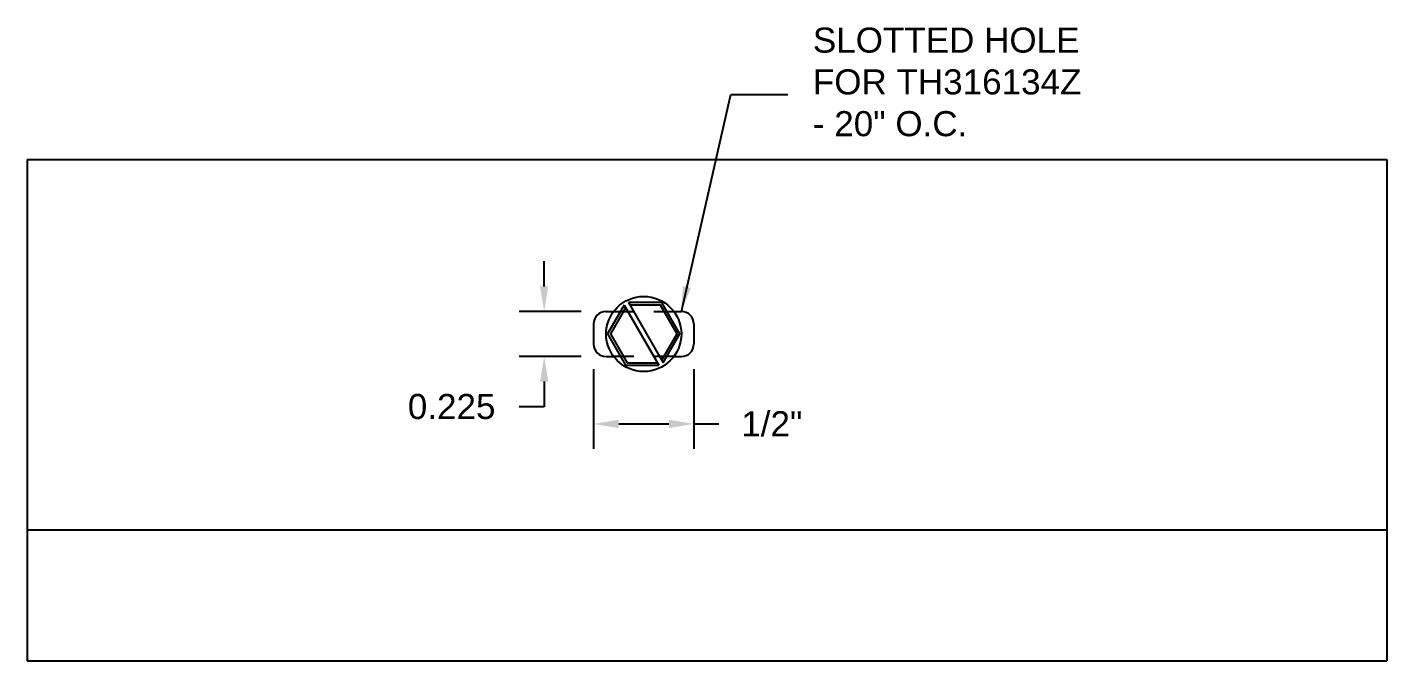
# Model space of a CAD drawing. Header units: inches. Extents: x -1.7 to 30.8, y 1.5 to 11.8.
# Drawn here: x 24.03 to 30.81, y 2.92 to 6.08 of the extents above; entities that cross this region are included whole.
import ezdxf

# ---------------------------------------------------------------- set-up
doc = ezdxf.new("R2010")
doc.units = ezdxf.units.IN
doc.header["$MEASUREMENT"] = 0
doc.linetypes.add('HIDDEN', pattern=[0.375, 0.25, -0.125])
for name, color, linetype in [('ANCHORS', 4, 'Continuous'), ('DIMENSIONS', 3, 'Continuous'), ('TEXT', 2, 'Continuous')]:
    doc.layers.add(name, color=color, linetype=linetype)
doc.styles.add('ARIAL', font='arial.ttf')
doc.dimstyles.new('Arial', dxfattribs={"dimtxt": 0.125, "dimasz": 0.125, "dimexe": 0.125, "dimexo": 0.125, "dimgap": 0.125, "dimtad": 0, "dimtih": 1, "dimtoh": 1, "dimdec": 4, "dimzin": 3, "dimdsep": 46, "dimlunit": 4, "dimtxsty": 'ARIAL', "dimcen": 0.125, "dimadec": 0, "dimazin": 0, "dimtfac": 1, "dimtdec": 4, "dimtofl": 0, "dimtmove": 0, "dimatfit": 3, "dimfxl": 0, "dimfrac": 2, "dimtolj": 1, "dimtzin": 0, "dimarcsym": 0})

# ---------------------------------------------------------------- blocks, each defined once
blk = doc.blocks.new('*D18')
at = {"layer": 'Defpoints', "color": 0}
for p in [(26.9177, 4.6582), (26.6086, 4.4332), (26.9177, 4.4332)]:
    blk.add_point(p, dxfattribs=at)
at = {"layer": 'DIMENSIONS', "color": 0, "lineweight": -2}
for p, q in [((26.6086, 4.7832), (26.6086, 4.9082)), ((26.7927, 4.6582), (26.4836, 4.6582)), ((26.7927, 4.4332), (26.4836, 4.4332)), ((26.6086, 4.3082), (26.6086, 4.1832)), ((26.6086, 4.1832), (26.4836, 4.1832))]:
    blk.add_line(p, q, dxfattribs=at)
at = {"layer": 'DIMENSIONS', "color": 0}
for points in [[(26.5878, 4.7832), (26.6295, 4.7832), (26.6086, 4.6582)], [(26.5878, 4.3082), (26.6295, 4.3082), (26.6086, 4.4332)]]:
    blk.add_solid(points, dxfattribs=at)
at = {"layer": 'DIMENSIONS', "color": 0, "insert": (26.1473, 4.1832), "char_height": 0.125, "attachment_point": 5, "style": 'ARIAL'}
blk.add_mtext('\\A1;0.225', dxfattribs=at)
blk = doc.blocks.new('*D19')
at = {"layer": 'Defpoints', "color": 0}
for p in [(26.8552, 4.4957), (27.3552, 4.4957), (27.3552, 4.0972)]:
    blk.add_point(p, dxfattribs=at)
at = {"layer": 'DIMENSIONS', "color": 0, "lineweight": -2}
for p, q in [((26.8552, 4.3707), (26.8552, 3.9722)), ((27.3552, 4.3707), (27.3552, 3.9722)), ((26.9802, 4.0972), (27.2302, 4.0972)), ((27.3552, 4.0972), (27.4802, 4.0972))]:
    blk.add_line(p, q, dxfattribs=at)
at = {"layer": 'DIMENSIONS', "color": 0}
for points in [[(26.9802, 4.1181), (26.9802, 4.0764), (26.8552, 4.0972)], [(27.2302, 4.1181), (27.2302, 4.0764), (27.3552, 4.0972)]]:
    blk.add_solid(points, dxfattribs=at)
at = {"layer": 'DIMENSIONS', "color": 0, "insert": (27.7439, 4.0972), "char_height": 0.125, "attachment_point": 5, "style": 'ARIAL'}
blk.add_mtext('\\A1;1/2"', dxfattribs=at)
blk = doc.blocks.new('tapcon head')
for p, q in [((-0.0974, 0.1437), (0.0758, -0.1562)), ((-0.0758, 0.1562), (0.0974, -0.1438))]:
    blk.add_line(p, q)
for points in [[(-0.0974, 0.1437), (-0.1804, 0), (-0.0902, -0.1562), (0.0758, -0.1562)], [(0.0974, -0.1438), (0.1804, 0), (0.0902, 0.1562), (-0.0758, 0.1562)], [(0.0902, -0.1312), (0.166, 0), (0.083, 0.1437), (-0.0686, 0.1437)], [(-0.0902, 0.1312), (-0.166, 0), (-0.083, -0.1438), (0.0686, -0.1438)]]:
    blk.add_lwpolyline(points)
blk.add_circle((0, 0), 0.1875)

msp = doc.modelspace()

# ---------------------------------------------------------------- linework, layer by layer
for p, q in [((24.03083, 5.41574), (30.81033, 5.41574)), ((24.03083, 5.41574), (24.03083, 2.91574)), ((30.81033, 5.41574), (30.81033, 2.91574)), ((26.91765, 4.65824), (26.95515, 4.65824)), ((27.25515, 4.65824), (27.29265, 4.65824)), ((26.85515, 4.59574), (26.85515, 4.49574)), ((27.35515, 4.59574), (27.35515, 4.49574)), ((26.91765, 4.43324), (26.95515, 4.43324)), ((27.25515, 4.43324), (27.29265, 4.43324)), ((24.03083, 3.56824), (30.81033, 3.56824)), ((24.03083, 2.91574), (30.81033, 2.91574))]:
    msp.add_line(p, q)
at = {"linetype": 'HIDDEN', "ltscale": 0.125}
for p, q in [((26.95515, 4.65824), (27.25515, 4.65824)), ((27.25515, 4.43324), (26.95515, 4.43324))]:
    msp.add_line(p, q, dxfattribs=at)
for centre, start, end in [((26.91765, 4.59574), 90, 180), ((27.29265, 4.59574), 0, 90), ((26.91765, 4.49574), 180, 270), ((27.29265, 4.49574), 270, 0)]:
    msp.add_arc(centre, 0.0625, start, end)

# ---------------------------------------------------------------- block references
at = {"layer": 'ANCHORS'}
msp.add_blockref('tapcon head', (27.10515, 4.54574), dxfattribs=at)

# ---------------------------------------------------------------- texts
at = {"layer": 'TEXT', "insert": (27.94851, 5.80221), "char_height": 0.125, "attachment_point": 4, "style": 'ARIAL'}
msp.add_mtext('SLOTTED HOLE\\PFOR TH316134Z\\P- 20" O.C.', dxfattribs=at)

# ---------------------------------------------------------------- dimensions: what is measured, and where the dimension line sits
at = {"layer": 'DIMENSIONS'}
dim = msp.add_linear_dim(base=(26.60864, 4.43324), p1=(26.91765, 4.65824), p2=(26.91765, 4.43324), angle=90, dimstyle='Arial', override={"dimdec": 3, "dimlunit": 2, "dimpost": ''}, dxfattribs=at)
dim.commit()
dim.dimension.update_dxf_attribs({"geometry": '*D18', "text_midpoint": (26.14727, 4.18324)})
dim = msp.add_linear_dim(base=(27.35515, 4.09724), p1=(26.85515, 4.49574), p2=(27.35515, 4.49574), dimstyle='Arial', override={"dimpost": ''}, dxfattribs=at)
dim.commit()
dim.dimension.update_dxf_attribs({"geometry": '*D19', "text_midpoint": (27.74392, 4.09724)})

# ---------------------------------------------------------------- leaders
at = {"layer": 'TEXT'}
msp.add_leader([(27.29265, 4.65824), (27.53919, 5.73971), (27.82351, 5.73971)], dimstyle='Arial', override={"dimgap": 0.125, "dimtad": 0}, dxfattribs=at)

doc.saveas('drawing.dxf')
